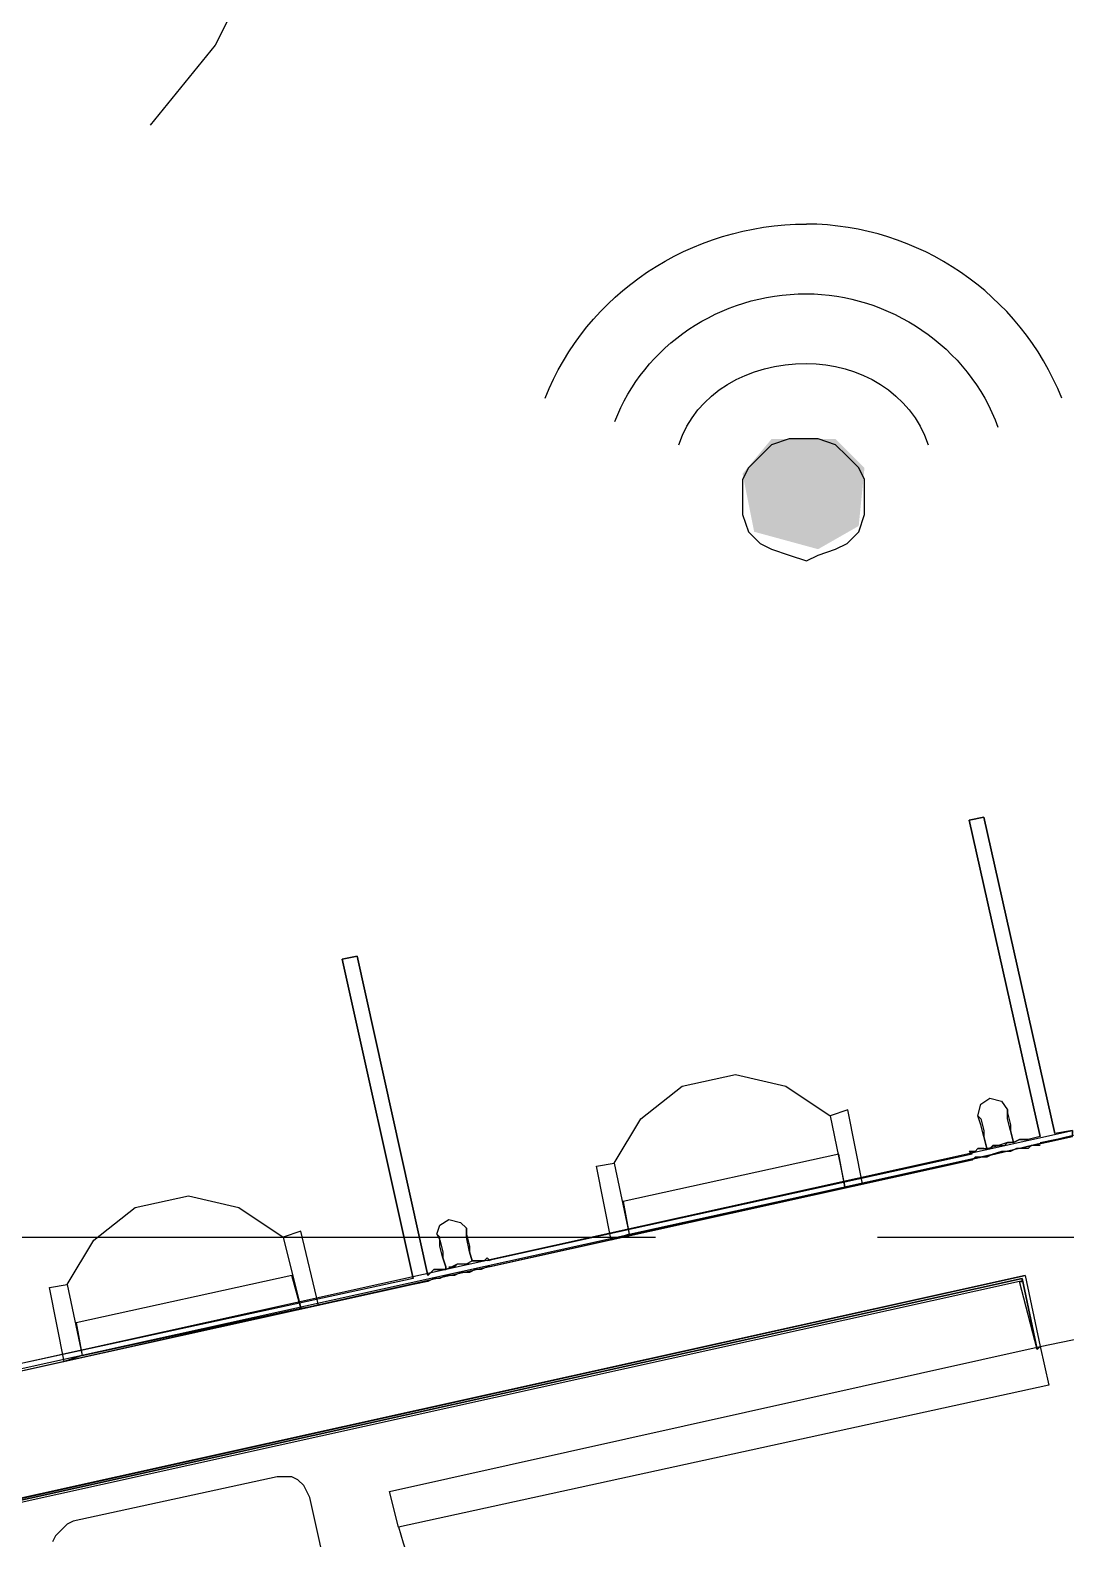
# Model space of a CAD drawing. Header units: inches. Extents: x -1841 to -80, y -100 to 1021.
# Drawn here: x -651.12 to -622.14, y 475.53 to 517.73 of the extents above; entities that cross this region are included whole.
import ezdxf

# ---------------------------------------------------------------- set-up
doc = ezdxf.new("R2010")
doc.units = ezdxf.units.IN
doc.header["$MEASUREMENT"] = 0
doc.layers.add('PDF_Geometry', color=7, linetype='Continuous', true_color=0x777777)
doc.layers.add('PDF_Solid Fills', color=7, linetype='Continuous', true_color=0xffffff)

msp = doc.modelspace()

# ---------------------------------------------------------------- hatches: boundary and pattern name
at = {"layer": 'PDF_Solid Fills', "lineweight": 25, "transparency": 33554559}
msp.add_hatch(color=7, dxfattribs=at).paths.add_polyline_path([(-627.774, 505.484), (-628.586, 506.296), (-630.372, 506.296), (-631.184, 505.322), (-630.859, 503.698), (-629.073, 503.211), (-627.936, 503.86)])

# ---------------------------------------------------------------- linework, layer by layer
at = {"layer": 'PDF_Geometry', "color": 7, "lineweight": 25}
for points in [[(-666.624, 527.567), (-655.042, 475.863), (-652.726, 476.36), (-623.276, 482.895), (-622.862, 480.91), (-620.463, 481.406), (-621.125, 484.467), (-609.792, 486.949), (-610.288, 489.348), (-621.704, 486.866), (-624.103, 486.287), (-653.471, 479.752), (-670.926, 558.424), (-669.354, 558.837), (-670.347, 563.304), (-674.897, 562.312), (-673.904, 557.762), (-673.325, 557.927), (-673.325, 557.844)], [(-663.315, 533.854), (-665.383, 533.44), (-657.524, 498.117), (-653.471, 479.917), (-653.471, 479.834), (-621.952, 486.783), (-621.952, 486.949), (-621.952, 486.866)], [(-623.359, 482.812), (-655.125, 475.781), (-655.125, 475.698), (-655.208, 475.698), (-666.707, 527.567), (-669.685, 526.905), (-666.128, 527.732), (-666.21, 528.311), (-669.85, 527.567), (-669.685, 526.905), (-669.85, 527.567), (-667.451, 528.063), (-667.451, 528.146), (-667.038, 528.229), (-667.12, 528.891), (-667.038, 528.891), (-666.955, 528.229), (-666.293, 528.394)], [(-623.276, 482.895), (-655.042, 475.863), (-666.624, 527.567), (-655.125, 475.781), (-666.624, 527.567)], [(-644.619, 519.956), (-645.943, 517.309), (-647.763, 515.075)], [(-634.775, 486.039), (-634.03, 487.28), (-632.872, 488.19), (-631.383, 488.52), (-629.977, 488.19), (-628.736, 487.362)], [(-624.599, 487.362), (-624.517, 487.693), (-624.269, 487.859), (-623.938, 487.776), (-623.772, 487.528), (-623.772, 487.445), (-623.69, 487.114), (-623.69, 486.949), (-623.607, 486.618), (-623.69, 486.949), (-623.772, 487.28), (-623.772, 487.528)], [(-640.4, 482.812), (-653.388, 480), (-621.952, 486.949), (-622.449, 486.866)], [(-622.862, 486.535), (-623.11, 486.535), (-623.193, 486.452), (-623.359, 486.452), (-623.524, 486.452), (-623.69, 486.37), (-623.938, 486.37), (-624.186, 486.287), (-624.351, 486.204), (-624.517, 486.204), (-624.682, 486.204), (-624.765, 486.121), (-638.249, 483.143), (-638.332, 483.143), (-638.497, 483.061), (-638.663, 483.061), (-638.828, 482.978), (-639.076, 482.978), (-639.242, 482.895), (-639.49, 482.895), (-639.656, 482.812), (-639.738, 482.812), (-639.821, 482.812), (-639.986, 482.73), (-640.4, 482.647), (-653.471, 479.752)], [(-622.862, 486.783), (-623.193, 486.7)], [(-623.193, 486.7), (-623.193, 486.7)], [(-623.193, 486.7), (-623.193, 486.7)], [(-623.11, 486.535), (-623.11, 486.535)], [(-623.11, 486.535), (-623.11, 486.535)], [(-622.862, 486.618), (-622.449, 486.7)], [(-622.862, 486.618), (-622.862, 486.618)], [(-622.449, 486.7), (-622.449, 486.7)], [(-624.765, 486.287), (-638.332, 483.309)], [(-624.434, 486.452), (-624.599, 486.452), (-624.682, 486.37), (-624.765, 486.37), (-624.848, 486.37), (-624.765, 486.37), (-624.682, 486.37), (-624.599, 486.452), (-624.434, 486.452), (-624.351, 486.452)], [(-650.079, 482.647), (-649.334, 483.888), (-648.176, 484.798), (-646.687, 485.129), (-645.281, 484.798), (-644.04, 483.971)], [(-639.738, 484.053), (-639.656, 484.301), (-639.407, 484.467), (-639.076, 484.384), (-638.911, 484.219), (-638.911, 484.053), (-638.828, 483.722), (-638.828, 483.557), (-638.746, 483.309), (-638.828, 483.557), (-638.911, 483.971), (-638.911, 484.136), (-638.911, 484.219)], [(-658.434, 483.971), (-633.617, 483.971)], [(-627.412, 483.971), (-621.29, 483.971)], [(-639.49, 483.061), (-639.738, 483.061), (-639.821, 483.061), (-639.904, 482.978), (-639.821, 483.061), (-639.738, 483.061), (-639.49, 483.061), (-639.49, 483.143), (-639.49, 483.061), (-639.738, 483.061), (-639.821, 483.061), (-639.904, 482.978), (-639.821, 483.061), (-639.738, 483.061), (-639.49, 483.061), (-639.325, 483.143), (-639.159, 483.226), (-638.994, 483.226), (-638.911, 483.226), (-638.828, 483.226)], [(-639.407, 483.143), (-639.325, 483.143), (-639.242, 483.143), (-639.159, 483.226), (-638.911, 483.226), (-638.746, 483.309), (-638.497, 483.309), (-638.415, 483.309), (-638.332, 483.391), (-638.415, 483.309), (-638.497, 483.309), (-638.746, 483.309)], [(-639.904, 482.978), (-639.986, 482.895)], [(-639.904, 482.978), (-639.904, 482.978)], [(-639.904, 482.978), (-639.904, 482.978)], [(-622.862, 480.91), (-622.945, 480.827), (-623.441, 482.73), (-623.359, 482.73), (-623.359, 482.812), (-622.945, 480.827)], [(-623.359, 482.812), (-622.945, 480.827), (-623.359, 482.812)], [(-622.945, 480.827), (-622.945, 480.827)], [(-642.137, 471.479), (-643.295, 476.691), (-643.378, 476.856), (-643.461, 477.022), (-643.626, 477.187), (-643.792, 477.27), (-644.04, 477.27), (-644.205, 477.27), (-649.914, 476.029), (-650.079, 475.946), (-650.244, 475.781), (-650.41, 475.615), (-650.493, 475.45)]]:
    msp.add_lwpolyline(points, dxfattribs=at)
for points in [[(-631.184, 504.672), (-631.184, 504.185), (-631.022, 503.698), (-630.697, 503.373), (-630.372, 503.211), (-629.885, 503.048), (-629.398, 502.886), (-629.073, 503.048), (-628.586, 503.211), (-628.261, 503.373), (-627.936, 503.698), (-627.774, 504.185), (-627.774, 504.672), (-627.774, 505.159), (-627.936, 505.484), (-628.261, 505.809), (-628.586, 506.134), (-629.073, 506.296), (-629.398, 506.296), (-629.885, 506.296), (-630.372, 506.134), (-630.697, 505.809), (-631.022, 505.484), (-631.184, 505.159)], [(-622.449, 486.866), (-624.434, 495.718), (-624.848, 495.635), (-622.862, 486.783), (-624.848, 495.635), (-624.434, 495.718)], [(-639.986, 482.895), (-641.972, 491.829), (-642.385, 491.747), (-640.4, 482.812), (-642.385, 491.747), (-641.972, 491.829)], [(-627.826, 485.46), (-628.239, 487.528), (-628.736, 487.362), (-628.322, 485.377)], [(-624.351, 486.452), (-624.434, 486.783), (-624.517, 487.114), (-624.599, 487.362), (-624.517, 487.28), (-624.434, 486.949), (-624.434, 486.783)], [(-623.607, 486.618), (-623.441, 486.7), (-623.276, 486.7), (-623.193, 486.7), (-623.276, 486.7), (-623.441, 486.7)], [(-628.322, 485.377), (-628.488, 486.287), (-634.527, 484.963), (-634.361, 484.053)], [(-624.765, 486.287), (-624.848, 486.37)], [(-634.857, 483.888), (-635.271, 485.956), (-634.775, 486.039), (-634.361, 484.053)], [(-643.047, 482.068), (-643.544, 484.136), (-644.04, 483.971), (-643.544, 481.985)], [(-639.49, 483.143), (-639.573, 483.391), (-639.656, 483.722), (-639.656, 483.971), (-639.738, 484.053), (-639.656, 483.888), (-639.573, 483.557), (-639.573, 483.391)], [(-638.746, 483.309), (-638.497, 483.309), (-638.415, 483.309), (-638.332, 483.391), (-638.415, 483.309), (-638.497, 483.309)], [(-638.332, 483.391), (-638.249, 483.309)], [(-655.208, 475.698), (-655.125, 475.698), (-655.125, 475.781), (-623.359, 482.812), (-623.359, 482.73), (-623.441, 482.73)], [(-643.544, 481.985), (-643.792, 482.895), (-649.831, 481.572), (-649.665, 480.662)], [(-650.162, 480.496), (-650.575, 482.564), (-650.079, 482.647), (-649.665, 480.662)], [(-622.614, 479.834), (-640.814, 475.863), (-641.062, 476.856), (-622.862, 480.91)]]:
    msp.add_lwpolyline(points, close=True, dxfattribs=at)
msp.add_lwpolyline([(-623.607, 486.618), (-623.441, 486.7), (-623.276, 486.7), (-623.193, 486.7), (-623.276, 486.7), (-623.441, 486.7), (-623.607, 486.618), (-623.772, 486.618), (-624.02, 486.535), (-624.103, 486.535), (-624.186, 486.535), (-624.269, 486.452), (-624.351, 486.452, 0.010637), (-624.02, 486.535), (-623.855, 486.535), (-623.772, 486.618), (-623.69, 486.618)], format="xyb", dxfattribs=at)
for centre, radius, start, end in [((-629.452, 504.55), 7.755, 21.8256, 89.6006), ((-622.809, 481.002), 18.724, 195.9277, 282.335)]:
    msp.add_arc(centre, radius, start, end, dxfattribs=at)
for points in [[(-636.705, 507.433), (-635.568, 510.355), (-632.645, 512.304), (-629.398, 512.304)], [(-634.756, 506.783), (-633.945, 508.894), (-631.834, 510.355), (-629.398, 510.355)], [(-629.398, 510.355), (-627.124, 510.355), (-624.851, 508.894), (-624.039, 506.621)], [(-632.97, 506.134), (-632.483, 507.595), (-631.022, 508.407), (-629.398, 508.407)], [(-629.398, 508.407), (-627.936, 508.407), (-626.475, 507.595), (-625.988, 506.134)]]:
    msp.add_open_spline(points, degree=3, dxfattribs=at)

doc.saveas('drawing.dxf')
